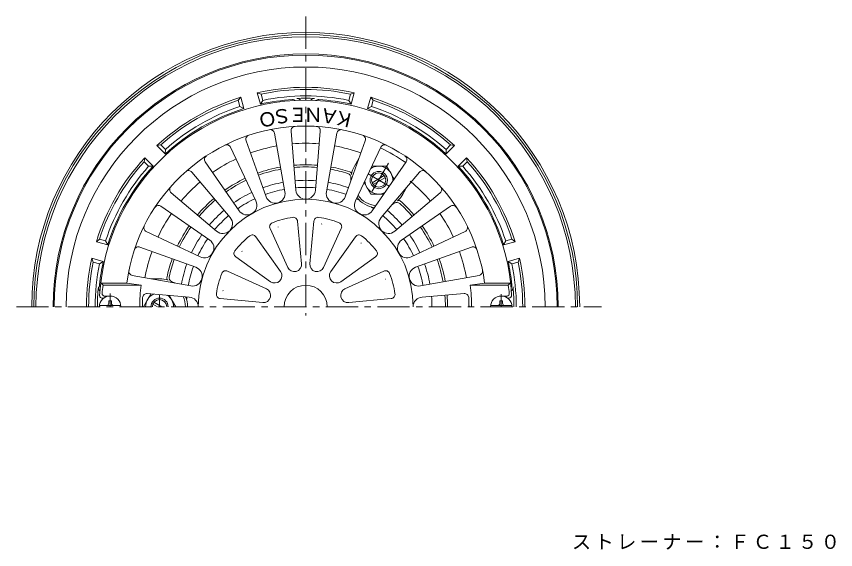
# Model space of a CAD drawing. Units: millimetres, scale not verified. Extents: x -282 to 222, y -346 to 342.
# Drawn here: x -168.6 to 212.6, y 94.3 to 342.1 of the extents above; entities that cross this region are included whole.
import ezdxf
from ezdxf.enums import TextEntityAlignment as Align

# ---------------------------------------------------------------- set-up
doc = ezdxf.new("R2010")
doc.units = ezdxf.units.MM
doc.header["$LTSCALE"] = 3
doc.linetypes.add('CHAIN1', pattern=[8, 5, -1, 1, -1])
for name, color, linetype, lineweight in [('0-0_通り芯', 3, 'Continuous', 9), ('0-1_躯体', 2, 'Continuous', 9), ('0-2_仕上', 6, 'Continuous', 9), ('0-5_寸法', 7, 'Continuous', 9), ('0-A', 4, 'Continuous', 9)]:
    doc.layers.add(name, color=color, linetype=linetype, lineweight=lineweight)
doc.layers.add('0-F', color=7, linetype='Continuous')
doc.styles.add('ＭＳ ゴシック', font='')
doc.styles.get('ＭＳ ゴシック').set_extended_font_data('MS Gothic')

msp = doc.modelspace()

# ---------------------------------------------------------------- linework, layer by layer
at = {"layer": '0-0_通り芯', "linetype": 'CHAIN1'}
for p, q in [((-34.021, 342.106), (-34.021, 203.153)), ((-168.64, 207.141), (103.581, 207.141))]:
    msp.add_line(p, q, dxfattribs=at)
at = {"layer": '0-0_通り芯'}
for radius, start, end in [(127.5, 0.00015, 180), (126.5, 0.00015, 180), (125.5, 0, 180), (58.776, 100.22943, 109.77061), (58.776, 85.22939, 94.77061), (58.776, 70.22943, 79.77065), (58.776, 115.22942, 124.77061), (55.49, 100.22943, 109.7706), (55.49, 85.22939, 94.77061), (55.49, 70.22943, 79.77063), (55.49, 115.22942, 124.77061), (55.49, 63.29768, 64.77058), (58.776, 130.2294, 139.7706), (55.49, 55.22939, 56.70232), (58.776, 40.2294, 49.77061), (55.49, 130.2294, 139.7706), (55.49, 40.2294, 49.7706), (58.776, 145.22939, 154.7706), (58.776, 25.2294, 34.7706), (55.49, 145.22939, 154.7706), (55.49, 25.2294, 34.77061), (58.776, 160.2294, 169.77057), (55.49, 160.2294, 169.77057), (55.49, 10.2294, 19.77063), (58.776, 10.22942, 19.77061), (55.49, 175.2294, 176.70236), (58.776, 0, 4.77061)]:
    msp.add_arc((-34.021, 207.141), radius, start, end, dxfattribs=at)
at = {"layer": '0-1_躯体'}
for p, q in [((-55.111, 301.308), (-56.536, 306.625)), ((-54.81, 305.978), (-56.536, 306.625)), ((-54.032, 303.076), (-54.81, 305.978)), ((-14.009, 303.076), (-13.231, 305.978)), ((-11.505, 306.625), (-13.231, 305.978)), ((-12.93, 301.308), (-11.505, 306.625)), ((-64.263, 304.555), (-65.435, 303.131)), ((-64.657, 300.229), (-65.435, 303.131)), ((-62.839, 299.238), (-64.263, 304.555)), ((-54.032, 303.076), (-55.111, 301.308)), ((-12.93, 301.308), (-14.009, 303.076)), ((-5.202, 299.238), (-3.778, 304.554)), ((-2.606, 303.131), (-3.778, 304.554)), ((-3.384, 300.229), (-2.606, 303.131)), ((-62.839, 299.238), (-64.657, 300.229)), ((-3.384, 300.229), (-5.202, 299.238)), ((-101.443, 282.342), (-103.261, 282.039)), ((-99.319, 280.217), (-101.443, 282.342)), ((31.278, 280.217), (33.402, 282.342)), ((35.22, 282.039), (33.402, 282.342)), ((-99.369, 278.147), (-103.261, 282.039)), ((-99.319, 280.217), (-99.369, 278.147)), ((31.328, 278.147), (31.278, 280.217)), ((31.328, 278.147), (35.22, 282.039)), ((-108.918, 276.382), (-109.221, 274.564)), ((-107.097, 272.439), (-109.221, 274.564)), ((-105.026, 272.49), (-108.918, 276.382)), ((-11.279, 272.531), (-9.259, 276.029)), ((36.985, 272.49), (40.877, 276.382)), ((39.056, 272.439), (41.18, 274.564)), ((41.18, 274.564), (40.877, 276.382)), ((-105.026, 272.49), (-107.097, 272.439)), ((39.056, 272.439), (36.985, 272.49)), ((11.238, 259.531), (13.257, 263.029)), ((-130.011, 238.555), (-131.434, 237.384)), ((-126.117, 235.959), (-131.434, 237.384)), ((-127.109, 237.778), (-130.011, 238.555)), ((-127.109, 237.778), (-126.117, 235.959)), ((58.076, 235.959), (59.067, 237.778)), ((58.076, 235.959), (63.393, 237.384)), ((59.067, 237.778), (61.97, 238.556)), ((63.393, 237.384), (61.97, 238.556)), ((-128.188, 228.232), (-133.504, 229.657)), ((-132.858, 227.931), (-133.504, 229.657)), ((60.146, 228.232), (65.463, 229.657)), ((64.817, 227.931), (65.463, 229.657)), ((-129.956, 227.153), (-132.858, 227.931)), ((-129.956, 227.153), (-128.188, 228.232)), ((61.914, 227.153), (60.146, 228.232)), ((61.914, 227.153), (64.817, 227.931)), ((-102.02, 220.141), (-106.06, 220.141))]:
    msp.add_line(p, q, dxfattribs=at)
at = {"layer": '0-1_躯体', "color": 4, "linetype": 'CHAIN1'}
for p, q in [((4.475, 273.817), (-4.437, 258.381)), ((-4.935, 268.868), (4.894, 263.193)), ((-102.02, 207.141), (-102.02, 212.816))]:
    msp.add_line(p, q, dxfattribs=at)
at = {"layer": '0-1_躯体', "color": 4}
for p, q in [((-3.21, 272.531), (3.727, 272.531)), ((7.2, 266.515), (3.727, 272.531)), ((-3.116, 264.821), (2.575, 268.107)), ((-2.616, 263.955), (3.075, 267.241)), ((-6.833, 264.84), (-3.768, 259.531)), ((-3.768, 259.531), (2.351, 259.531)), ((-106.05, 213.152), (-109.52, 207.141)), ((-94.518, 207.146), (-97.577, 212.445)), ((-103.02, 207.141), (-105.116, 208.351)), ((-101.021, 207.141), (-104.616, 209.217)), ((-94.52, 207.141), (-94.518, 207.146))]:
    msp.add_line(p, q, dxfattribs=at)
for radius in [4, 3.324]:
    msp.add_circle((-0.021, 266.031), radius, dxfattribs=at)
at = {"layer": '0-1_躯体'}
for centre, radius, start, end in [((-34.021, 207.141), 117.5, 0, 180), ((-34.021, 207.141), 117, 0, 180), ((-34.021, 207.141), 111.441, 0, 180), ((-34.021, 207.141), 102, 77.24745, 102.75252), ((-34.021, 207.141), 101, 78.1216, 101.87843), ((-34.021, 207.141), 98, 78.21725, 101.78276), ((-34.021, 207.141), 102, 107.24745, 132.75252), ((-34.021, 207.141), 101, 108.1216, 131.87843), ((-34.021, 207.141), 96.5, 93.64027, 102.62434), ((-40.02, 301.45), 2, 51.83441, 93.64053), ((-34.021, 207.141), 96.917, 87.58473, 92.41527), ((-38.021, 301.974), 2, 34.69341, 92.41542), ((-30.021, 301.974), 2, 87.58458, 145.30659), ((-28.021, 301.45), 2, 86.35947, 128.16559), ((-34.021, 207.141), 96.5, 77.37563, 86.35973), ((-34.021, 207.141), 102, 47.24745, 72.75252), ((-34.021, 207.141), 101, 48.1216, 71.87843), ((-34.021, 207.141), 96.5, 107.37563, 132.62434), ((-34.021, 207.141), 98, 108.21725, 131.78276), ((-34.021, 207.141), 96.5, 47.37563, 72.62434), ((-34.021, 207.141), 98, 48.21725, 71.78276), ((-34.021, 207.141), 75.986, 85.22942, 94.7706), ((-34.021, 207.141), 75.986, 100.2294, 109.77061), ((-34.021, 207.141), 75.986, 70.2294, 79.77061), ((-34.021, 207.141), 81.585, 55.2294, 64.7706), ((-34.021, 207.141), 102, 137.24745, 162.75252), ((-34.021, 207.141), 101, 138.1216, 161.87843), ((-34.021, 207.141), 75.986, 115.2294, 124.7706), ((-34.021, 207.141), 102, 17.24745, 42.75252), ((-34.021, 207.141), 101, 18.1216, 41.87843), ((-34.021, 207.141), 98, 138.21725, 161.78276), ((-34.021, 207.141), 96.5, 137.37563, 162.62434), ((-34.021, 207.141), 66, 100.22942, 109.77061), ((-34.021, 207.141), 65, 100.22942, 109.77061), ((-34.021, 207.141), 66, 85.22942, 94.7706), ((-34.021, 207.141), 65, 85.22942, 94.7706), ((-34.021, 207.141), 65, 72.40396, 79.77063), ((-34.021, 207.141), 66, 71.80592, 79.77063), ((-0.021, 266.031), 13, 149.99991, 168.20993), ((-34.021, 207.141), 96.5, 17.37563, 42.62434), ((-34.021, 207.141), 98, 18.21725, 41.78276), ((-14.975, 267.193), 2, 355.55522, 72.40367), ((-13.725, 268.891), 1, 348.20795, 71.80614), ((-0.021, 266.031), 13, 175.55457, 181.96092), ((-34.021, 207.141), 75.986, 130.22939, 139.77058), ((-34.021, 207.141), 66, 115.2294, 124.77061), ((-34.021, 207.141), 65, 115.2294, 124.7706), ((-34.021, 207.141), 75.986, 40.22942, 50.14925), ((-0.021, 266.031), 13, 311.79013, 329.99991), ((-34.021, 207.141), 66, 130.2294, 139.7706), ((-34.021, 207.141), 65, 130.2294, 139.7706), ((-0.021, 266.031), 13, 218.98402, 261.01646), ((-0.021, 266.031), 12, 216.65376, 263.34677), ((8.464, 253.661), 2, 47.59628, 124.44533), ((9.309, 255.593), 1, 48.19472, 131.7901), ((-34.021, 207.141), 66, 40.22942, 48.19403), ((-0.021, 266.031), 13, 298.03955, 304.44539), ((-34.021, 207.141), 65, 40.2294, 47.59598), ((-34.021, 207.141), 75.986, 145.2294, 154.7706), ((-34.021, 207.141), 75.986, 25.22942, 34.7706), ((-34.021, 207.141), 66, 145.2294, 154.77061), ((-34.021, 207.141), 65, 145.22939, 154.7706), ((-34.021, 207.141), 65, 25.2294, 34.77061), ((-34.021, 207.141), 66, 25.2294, 34.7706), ((-34.021, 207.141), 75.986, 160.2294, 169.7706), ((-34.021, 207.141), 75.986, 10.2294, 19.7706), ((-34.021, 207.141), 102, 167.24748, 180), ((-34.021, 207.141), 66, 160.2294, 168.19405), ((-34.021, 207.141), 65, 160.2294, 167.59601), ((-34.021, 207.141), 65, 10.2294, 19.77061), ((-34.021, 207.141), 66, 10.22939, 19.7706), ((-34.021, 207.141), 102, 0, 12.75252), ((-34.021, 207.141), 101, 168.12157, 180), ((-34.021, 207.141), 98, 168.21722, 179.99998), ((-34.021, 207.141), 96.5, 167.37566, 173.92558), ((-34.021, 207.141), 96.5, 6.07442, 12.62434), ((-34.021, 207.141), 98, 0, 11.78276), ((-34.021, 207.141), 101, 0, 11.87843), ((-127.99, 217.141), 2, 173.92577, 215.73421), ((-102.02, 207.141), 13, 71.79013, 89.99991), ((-97.646, 220.44), 1, 168.19472, 251.7901), ((-95.55, 220.674), 2, 167.59628, 244.44533), ((-102.02, 207.141), 13, 58.03954, 64.44539), ((59.949, 217.141), 2, 324.2722, 6.07423), ((-34.021, 207.141), 96.917, 174.55904, 180), ((-128.51, 216.141), 2, 174.55836, 232.28242), ((60.469, 216.141), 2, 307.72185, 5.44164), ((-34.021, 207.141), 96.917, 0, 5.44096), ((-102.02, 207.141), 12, 0, 23.34662), ((-102.02, 207.141), 13, 360, 21.0163), ((-34.021, 207.141), 65, 0, 4.7706), ((-34.021, 207.141), 66, 0, 4.7706), ((-34.021, 207.141), 75.986, 0, 3.39964)]:
    msp.add_arc(centre, radius, start, end, dxfattribs=at)
at = {"layer": '0-1_躯体', "color": 4}
for centre, radius, start, end in [((-0.016, 266.028), 6.5, 60.04965, 125.33496), ((-0.016, 266.028), 6.5, 354.86478, 60.0495), ((-0.016, 266.028), 6.5, 184.20641, 295.59392), ((-102.02, 207.147), 6.5, 114.86398, 180.04892), ((-102.02, 207.141), 4, 0, 180), ((-102.02, 207.141), 3.324, 0, 180), ((-102.02, 207.147), 6.5, 359.95093, 55.59485)]:
    msp.add_arc(centre, radius, start, end, dxfattribs=at)
at = {"layer": '0-2_仕上'}
for p, q in [((-48.579, 287.814), (-43.672, 260.624)), ((-38.54, 261.299), (-40.838, 288.833)), ((-27.203, 288.833), (-29.501, 261.299)), ((-24.369, 260.624), (-19.463, 287.814)), ((-52.404, 258.284), (-61.749, 284.285)), ((-6.292, 284.285), (-15.638, 258.284)), ((-68.962, 281.297), (-57.185, 256.304)), ((-10.856, 256.304), (0.921, 281.297)), ((-65.014, 251.784), (-80.771, 274.479)), ((12.729, 274.479), (-3.027, 251.784)), ((-86.964, 269.727), (-69.12, 248.633)), ((1.079, 248.633), (18.923, 269.727)), ((-75.512, 242.241), (-96.606, 260.085)), ((28.565, 260.085), (7.471, 242.241)), ((-101.359, 253.891), (-78.663, 238.135)), ((10.622, 238.135), (33.318, 253.891)), ((-37.825, 246.91), (-35.934, 227.143)), ((-32.107, 227.143), (-30.216, 246.91)), ((-83.183, 230.306), (-108.176, 242.083)), ((-42.364, 225.42), (-50.61, 243.484)), ((-17.431, 243.484), (-25.677, 225.42)), ((40.135, 242.083), (15.142, 230.306)), ((-57.2, 239.679), (-45.679, 223.507)), ((-22.362, 223.507), (-10.841, 239.679)), ((-111.164, 234.87), (-85.164, 225.524)), ((17.122, 225.524), (43.123, 234.87)), ((-50.386, 218.8), (-66.559, 230.32)), ((-1.483, 230.32), (-17.655, 218.8)), ((-87.503, 216.793), (-114.693, 221.699)), ((-70.363, 223.73), (-52.3, 215.485)), ((-15.741, 215.485), (2.322, 223.73)), ((46.652, 221.699), (19.462, 216.793)), ((-129.132, 218.141), (-128.276, 217.141)), ((-128.276, 217.141), (-110.57, 217.141)), ((-128.835, 211.141), (-128.021, 211.141)), ((-127.749, 212.141), (-125.021, 212.141)), ((-107.737, 213.293), (-88.179, 211.661)), ((-54.023, 209.055), (-73.789, 210.946)), ((5.748, 210.946), (-14.018, 209.055)), ((39.696, 213.293), (20.138, 211.661)), ((59.708, 212.141), (56.98, 212.141)), ((60.319, 211.141), (59.98, 211.141))]:
    msp.add_line(p, q, dxfattribs=at)
for points in [[(-129.132, 218.141), (-117.297, 218.141), (-110.57, 217.141)], [(61.09, 218.141), (60.235, 217.141), (42.529, 217.141)], [(61.09, 218.141), (49.256, 218.141), (42.529, 217.141)]]:
    msp.add_lwpolyline(points, dxfattribs=at)
for centre, radius, start, end in [((-34.021, 207.141), 96, 3.33656, 176.96851), ((-34.021, 207.141), 84, 7.52461, 172.47537), ((-38.845, 288.999), 2, 93.37297, 184.77055), ((-29.196, 288.999), 2, 355.22945, 86.62701), ((-59.867, 284.961), 2, 108.37297, 199.77055), ((-50.547, 287.459), 2, 10.22945, 101.62701), ((-17.494, 287.459), 2, 78.37297, 169.77055), ((-8.174, 284.961), 2, 340.22945, 71.62701), ((-70.771, 280.445), 2, 25.22945, 116.62701), ((2.73, 280.444), 2, 63.37297, 154.77055), ((-79.128, 275.62), 2, 123.37297, 214.77055), ((11.087, 275.62), 2, 325.22945, 56.62701), ((-88.491, 268.435), 2, 40.22945, 131.62701), ((20.45, 268.435), 2, 48.37297, 139.77055), ((-95.314, 261.612), 2, 138.37297, 229.77055), ((-48.135, 259.818), 4.535, 199.77071, 10.22931), ((-34.021, 261.677), 4.535, 184.77071, 355.22931), ((-19.906, 259.818), 4.535, 169.77071, 340.22931), ((27.273, 261.612), 2, 310.22945, 41.62701), ((-34.021, 207.141), 50, 0, 180), ((-61.288, 254.37), 4.535, 214.77071, 25.22931), ((-6.753, 254.37), 4.535, 154.77071, 325.22931), ((-102.499, 252.248), 2, 55.22945, 146.62701), ((34.458, 252.248), 2, 33.37297, 124.77055), ((-72.583, 245.704), 4.535, 229.77071, 40.22931), ((-34.021, 207.141), 42, 98.33105, 111.66893), ((-39.816, 246.719), 2, 5.46495, 98.3308), ((-28.225, 246.719), 2, 81.66895, 174.53519), ((-34.021, 207.141), 42, 68.33105, 81.66893), ((4.542, 245.704), 4.535, 139.77071, 310.22931), ((-107.324, 243.892), 2, 153.37297, 244.77055), ((-48.79, 244.314), 2, 111.66895, 204.53519), ((-48.79, 244.314), 2, 354.99879, 0.64775), ((-28.225, 246.719), 2, 324.99879, 330.64775), ((-19.251, 244.314), 2, 335.46495, 68.3308), ((39.283, 243.892), 2, 295.22945, 26.62701), ((-58.829, 238.519), 2, 35.46495, 128.3308), ((-9.212, 238.519), 2, 51.66895, 144.53519), ((-81.25, 234.409), 4.535, 244.77071, 55.22931), ((-34.021, 207.141), 42, 128.33105, 141.66893), ((-9.212, 238.519), 2, 294.99879, 300.64775), ((-34.021, 207.141), 42, 38.33105, 51.66893), ((13.209, 234.409), 4.535, 124.77071, 295.22931), ((-111.841, 232.988), 2, 70.22945, 161.62701), ((-65.398, 231.949), 2, 141.66895, 234.53519), ((-65.398, 231.949), 2, 24.99879, 30.64775), ((-2.643, 231.949), 2, 305.46495, 38.3308), ((43.799, 232.988), 2, 18.37297, 109.77055), ((-86.698, 221.256), 4.535, 259.77071, 70.22931), ((-39.294, 226.822), 3.375, 204.53499, 5.46486), ((-28.747, 226.822), 3.375, 174.53499, 335.46486), ((18.657, 221.256), 4.535, 109.77071, 280.22931), ((-114.338, 223.667), 2, 168.37297, 259.77055), ((-34.021, 207.141), 42, 158.33105, 171.66893), ((-71.194, 221.911), 2, 65.46495, 158.3308), ((-48.428, 221.549), 3.375, 234.53499, 35.46486), ((-19.613, 221.549), 3.375, 144.53499, 305.46486), ((3.153, 221.911), 2, 21.66895, 114.53519), ((-34.021, 207.141), 42, 8.33105, 21.66893), ((46.297, 223.667), 2, 280.22945, 11.62701), ((3.153, 221.911), 2, 264.99879, 270.64775), ((-61.521, 207.141), 67.5, 171.48038, 174.82341), ((-34.021, 207.141), 77.2, 172.55737, 180), ((-73.598, 212.937), 2, 54.99879, 60.64775), ((-53.701, 212.415), 3.375, 264.53499, 65.46486), ((-34.021, 207.141), 10, 0, 180), ((-14.34, 212.415), 3.375, 114.53499, 275.46486), ((-34.021, 207.141), 77.2, 0, 7.44263), ((-6.521, 207.141), 67.5, 5.17659, 8.51962), ((-128.835, 212.141), 1, 175.75238, 270), ((-127.749, 213.141), 1, 174.8239, 270), ((-34.021, 207.141), 76, 176.77811, 180), ((-107.904, 211.3), 2, 85.2294, 176.77818), ((-88.556, 207.141), 4.535, 0, 85.22931), ((-73.598, 212.937), 2, 171.66895, 264.53519), ((5.557, 212.937), 2, 275.46495, 8.3308), ((20.515, 207.141), 4.535, 94.77069, 180), ((39.862, 211.3), 2, 3.22182, 94.7706), ((-34.021, 207.141), 76, 0, 3.22189), ((59.708, 213.141), 1, 270, 5.1761), ((60.319, 212.641), 1.5, 270, 3.33636)]:
    msp.add_arc(centre, radius, start, end, dxfattribs=at)
at = {"layer": '0-A'}
for p, q in [((-125.621, 209.891), (-124.421, 209.891)), ((-125.621, 208.741), (-125.621, 209.891)), ((-124.421, 208.741), (-124.421, 209.891)), ((56.379, 208.741), (56.379, 209.891)), ((57.58, 209.891), (56.379, 209.891)), ((57.58, 208.741), (57.58, 209.891)), ((-120.057, 207.741), (-129.984, 207.741)), ((52.016, 207.741), (61.943, 207.741))]:
    msp.add_line(p, q, dxfattribs=at)
at = {"layer": '0-A', "linetype": 'CHAIN1'}
for p, q in [((-125.021, 207.141), (-125.021, 213.255)), ((56.98, 207.141), (56.98, 213.005))]:
    msp.add_line(p, q, dxfattribs=at)
at = {"layer": '0-A'}
for centre, radius, start, end in [((-125.021, 207.141), 5, 0, 180), ((56.98, 207.141), 5, 0, 180), ((-126.621, 208.741), 1, 270, 0), ((-123.421, 208.741), 1, 180, 270), ((55.379, 208.741), 1, 270, 0), ((58.58, 208.741), 1, 180, 270)]:
    msp.add_arc(centre, radius, start, end, dxfattribs=at)

# ---------------------------------------------------------------- texts
at = {"layer": '0-5_寸法', "insert": (89.811, 94.262), "char_height": 6.598, "attachment_point": 7, "style": 'ＭＳ ゴシック'}
msp.add_mtext('\\T1.17;ストレーナー：ＦＣ１５０', dxfattribs=at)
at = {"layer": '0-F', "style": 'ＭＳ ゴシック'}
for s, rotation, p in [('Ｏ', 193.001, (-48.678, 300.46)), ('Ｓ', 190, (-41.544, 301.711)), ('Ｅ', 180, (-33.021, 301.623)), ('Ｎ', 180, (-26.021, 301.622)), ('Ａ', 170, (-17.799, 300.142)), ('Ｋ', 167, (-10.593, 298.435))]:
    msp.add_text(s, height=6.598, rotation=rotation, dxfattribs=at).set_placement(p, align=Align.BOTTOM_LEFT)

doc.saveas('drawing.dxf')
